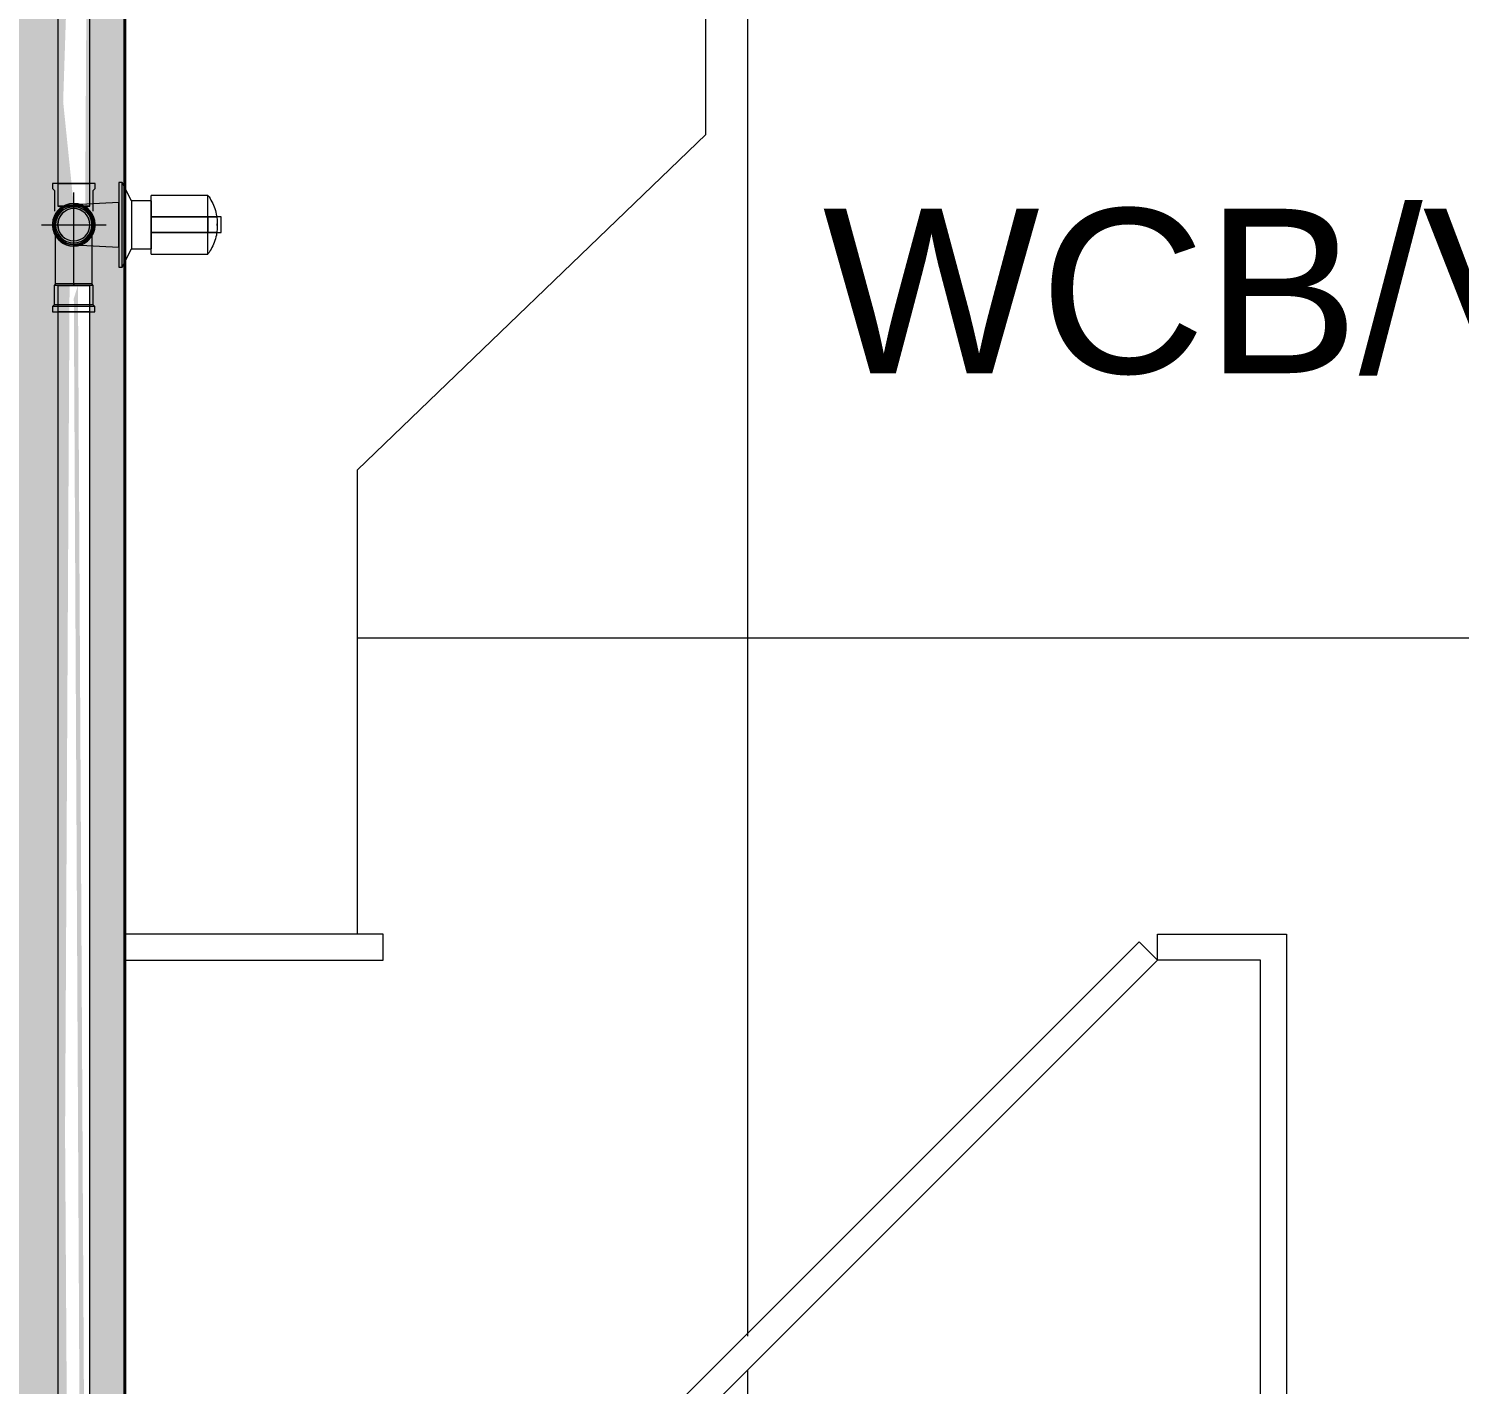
# Model space of a CAD drawing. Header units: metres. Extents: x 149 to 429, y -3 to 162.
# Drawn here: x 367.738 to 368.847, y 81.497 to 82.548 of the extents above; entities that cross this region are included whole.
import ezdxf

# ---------------------------------------------------------------- set-up
doc = ezdxf.new("R2010")
doc.units = ezdxf.units.M
doc.layers.add('1053_ARQ_BASE_MATADOURO_dwg', color=7, linetype='Continuous', lineweight=5, true_color=0x767676)
for name, color, linetype, lineweight in [('A-EQUIPAMENTOS', 7, 'Continuous', 5), ('A-PAREDE', 7, 'Continuous', 30), ('A-TEXTO1', 7, 'Continuous', 5), ('A-WALL', 7, 'Continuous', 9), ('A_lay', 7, 'Continuous', 5), ('P-PIPE', 7, 'Continuous', 5), ('P-PIPE-CNTR', 7, 'Continuous', 5)]:
    doc.layers.add(name, color=color, linetype=linetype, lineweight=lineweight)
doc.styles.add('Arial_5', font='arial.ttf', dxfattribs={"height": 0.1275})

# ---------------------------------------------------------------- blocks, each defined once
blk = doc.blocks.new('AF_Soldavel_Curva 45_90 - Standard-3633212-TÉRREO 1_20 - Dependente 2')
at = {"layer": 'P-PIPE'}
for p, q in [((161.354, 82.3498), (161.3529, 82.3487)), ((161.3529, 82.3487), (161.3529, 82.3337)), ((161.368, 82.3487), (161.3529, 82.3487)), ((161.368, 82.3498), (161.354, 82.3498)), ((161.3555, 82.3487), (161.368, 82.3487)), ((161.3821, 82.3498), (161.368, 82.3498)), ((161.3831, 82.3487), (161.368, 82.3487)), ((161.368, 82.3487), (161.3805, 82.3487)), ((161.3831, 82.3487), (161.3821, 82.3498)), ((161.3831, 82.3337), (161.3831, 82.3487)), ((161.3529, 82.3337), (161.3515, 82.3323)), ((161.3515, 82.3323), (161.3515, 82.3283)), ((161.368, 82.3323), (161.3515, 82.3323)), ((161.368, 82.3337), (161.3529, 82.3337)), ((161.3831, 82.3337), (161.368, 82.3337)), ((161.3845, 82.3323), (161.368, 82.3323)), ((161.3845, 82.3323), (161.3831, 82.3337)), ((161.3845, 82.3283), (161.3845, 82.3323)), ((161.3515, 82.3283), (161.368, 82.3283)), ((161.368, 82.3283), (161.3555, 82.3283)), ((161.368, 82.3283), (161.3845, 82.3283)), ((161.3805, 82.3283), (161.368, 82.3283))]:
    blk.add_line(p, q, dxfattribs=at)
at = {"layer": 'P-PIPE', "flags": 128}
for points in [[(161.354, 82.3957), (161.354, 82.3963), (161.354, 82.3968), (161.3541, 82.3974), (161.3542, 82.3979), (161.3543, 82.3985), (161.3544, 82.399), (161.3545, 82.3996), (161.3547, 82.4001), (161.3549, 82.4006), (161.3551, 82.4012), (161.3553, 82.4017), (161.3556, 82.4022), (161.3558, 82.4027), (161.3561, 82.4032), (161.3564, 82.4036), (161.3568, 82.4041), (161.3571, 82.4045), (161.3575, 82.405), (161.3578, 82.4054), (161.3582, 82.4058), (161.3587, 82.4062), (161.3591, 82.4065), (161.3595, 82.4069), (161.36, 82.4072), (161.3604, 82.4075), (161.3609, 82.4078), (161.3614, 82.4081), (161.3619, 82.4083), (161.3624, 82.4086), (161.3629, 82.4088), (161.3635, 82.409), (161.364, 82.4091), (161.3645, 82.4093), (161.3651, 82.4094), (161.3656, 82.4095), (161.3662, 82.4096), (161.3668, 82.4097), (161.3673, 82.4097), (161.3679, 82.4097), (161.368, 82.4097)], [(161.368, 82.4097), (161.3686, 82.4097), (161.3691, 82.4097), (161.3697, 82.4096), (161.3703, 82.4096), (161.3708, 82.4095), (161.3714, 82.4093), (161.3719, 82.4092), (161.3724, 82.409), (161.373, 82.4088), (161.3735, 82.4086), (161.374, 82.4084), (161.3745, 82.4081), (161.375, 82.4079), (161.3755, 82.4076), (161.376, 82.4073), (161.3764, 82.407), (161.3769, 82.4066), (161.3773, 82.4063), (161.3777, 82.4059), (161.3781, 82.4055), (161.3785, 82.4051), (161.3788, 82.4046), (161.3792, 82.4042), (161.3795, 82.4037), (161.3798, 82.4033), (161.3801, 82.4028), (161.3804, 82.4023), (161.3807, 82.4018), (161.3809, 82.4013), (161.3811, 82.4008), (161.3813, 82.4003), (161.3815, 82.3997), (161.3816, 82.3992), (161.3818, 82.3986), (161.3819, 82.3981), (161.3819, 82.3975), (161.382, 82.397), (161.382, 82.3964), (161.3821, 82.3958), (161.3821, 82.3957)], [(161.354, 82.3498), (161.354, 82.3516), (161.354, 82.3535), (161.354, 82.3553), (161.354, 82.3571), (161.354, 82.3589), (161.354, 82.3607), (161.354, 82.3625), (161.354, 82.3642), (161.354, 82.366), (161.354, 82.3677), (161.354, 82.3694), (161.354, 82.371), (161.354, 82.3726), (161.354, 82.3742), (161.354, 82.3757), (161.354, 82.3772), (161.354, 82.3787), (161.354, 82.3801), (161.354, 82.3814), (161.354, 82.3827), (161.354, 82.384), (161.354, 82.3852), (161.354, 82.3863), (161.354, 82.3874), (161.354, 82.3884), (161.354, 82.3894), (161.354, 82.3903), (161.354, 82.3911), (161.354, 82.3919), (161.354, 82.3926), (161.354, 82.3932), (161.354, 82.3938), (161.354, 82.3943), (161.354, 82.3947), (161.354, 82.395), (161.354, 82.3953), (161.354, 82.3955), (161.354, 82.3956), (161.354, 82.3957)], [(161.3821, 82.3957), (161.3821, 82.3957), (161.3821, 82.3955), (161.3821, 82.3954), (161.3821, 82.3951), (161.3821, 82.3948), (161.3821, 82.3944), (161.3821, 82.3939), (161.3821, 82.3934), (161.3821, 82.3928), (161.3821, 82.3921), (161.3821, 82.3913), (161.3821, 82.3905), (161.3821, 82.3896), (161.3821, 82.3887), (161.3821, 82.3877), (161.3821, 82.3866), (161.3821, 82.3855), (161.3821, 82.3843), (161.3821, 82.3831), (161.3821, 82.3818), (161.3821, 82.3804), (161.3821, 82.379), (161.3821, 82.3776), (161.3821, 82.3761), (161.3821, 82.3746), (161.3821, 82.373), (161.3821, 82.3714), (161.3821, 82.3698), (161.3821, 82.3681), (161.3821, 82.3664), (161.3821, 82.3647), (161.3821, 82.363), (161.3821, 82.3612), (161.3821, 82.3594), (161.3821, 82.3576), (161.3821, 82.3558), (161.3821, 82.354), (161.3821, 82.3521), (161.3821, 82.3503), (161.3821, 82.3498)]]:
    blk.add_lwpolyline(points, dxfattribs=at)
at = {"layer": 'P-PIPE'}
for radius, start, end in [(0.0165, 110, 270), (0.0165, 120, 270), (0.0151, 110, 270), (0.0151, 110, 270), (0.014, 90, 270), (0.0165, 270, 70), (0.0165, 270, 60), (0.0151, 270, 70), (0.0151, 270, 70), (0.014, 270, 90), (0.0125, 90, 270), (0.0125, 90, 270), (0.0125, 270, 90), (0.0125, 270, 90)]:
    blk.add_arc((161.368, 82.3957), radius, start, end, dxfattribs=at)
blk = doc.blocks.new('Registro de Gaveta - Agua Fria - MEP - Tigre - PVC Cromado - 25 mm-135403-TÉRREO 1_20 - Dependente 2')
at = {"layer": 'P-PIPE'}
for p, q in [((154.345, 82.4285), (154.3424, 82.4285)), ((154.3424, 82.4285), (154.3424, 82.3629)), ((154.3424, 82.4285), (154.3424, 82.3629)), ((154.352, 82.4143), (154.345, 82.4285)), ((154.345, 82.3629), (154.345, 82.4285)), ((154.345, 82.3629), (154.345, 82.4285)), ((154.3424, 82.413), (154.3073, 82.4112)), ((154.3424, 82.3957), (154.3424, 82.413)), ((154.3673, 82.4143), (154.352, 82.4143)), ((154.352, 82.4143), (154.352, 82.3771)), ((154.352, 82.4143), (154.352, 82.3771)), ((154.4113, 82.4184), (154.3673, 82.4184)), ((154.3673, 82.3957), (154.3673, 82.4184)), ((154.3673, 82.4143), (154.3673, 82.3957)), ((154.3673, 82.4143), (154.3673, 82.3957)), ((154.4113, 82.3957), (154.4113, 82.4184)), ((154.3673, 82.4018), (154.4113, 82.4018)), ((154.4113, 82.4018), (154.3673, 82.4018)), ((154.3673, 82.4018), (154.4113, 82.4018)), ((154.4113, 82.4018), (154.3673, 82.4018)), ((154.3673, 82.4018), (154.3673, 82.3896)), ((154.3673, 82.4018), (154.3673, 82.3896)), ((154.3673, 82.3896), (154.3673, 82.4018)), ((154.3673, 82.3896), (154.3673, 82.4018)), ((154.4113, 82.4018), (154.4183, 82.4018)), ((154.4215, 82.4018), (154.4113, 82.4018)), ((154.4113, 82.4018), (154.4113, 82.3896)), ((154.4113, 82.3896), (154.4113, 82.4018)), ((154.4113, 82.3896), (154.4113, 82.4018)), ((154.4113, 82.3896), (154.4113, 82.4018)), ((154.4215, 82.3896), (154.4215, 82.4018)), ((154.3424, 82.3784), (154.3424, 82.3957)), ((154.3673, 82.3957), (154.3673, 82.3771)), ((154.3673, 82.3957), (154.3673, 82.3771)), ((154.3673, 82.373), (154.3673, 82.3957)), ((154.3673, 82.3896), (154.4113, 82.3896)), ((154.4113, 82.3896), (154.3673, 82.3896)), ((154.3673, 82.3896), (154.4113, 82.3896)), ((154.4113, 82.3896), (154.3673, 82.3896)), ((154.4113, 82.373), (154.4113, 82.3957)), ((154.4113, 82.3896), (154.4215, 82.3896)), ((154.4183, 82.3896), (154.4113, 82.3896)), ((154.3073, 82.3802), (154.3424, 82.3784)), ((154.345, 82.3629), (154.352, 82.3771)), ((154.352, 82.3771), (154.3673, 82.3771)), ((154.3673, 82.373), (154.4113, 82.373)), ((154.3424, 82.3629), (154.345, 82.3629))]:
    blk.add_line(p, q, dxfattribs=at)
at = {"layer": 'P-PIPE', "flags": 128}
for points in [[(154.4113, 82.4184), (154.4122, 82.4172), (154.413, 82.416), (154.4137, 82.4148), (154.4144, 82.4135), (154.4151, 82.4122), (154.4157, 82.4109), (154.4162, 82.4096), (154.4167, 82.4082), (154.4171, 82.4068), (154.4175, 82.4054), (154.4178, 82.404), (154.4181, 82.4026), (154.4183, 82.4012), (154.4185, 82.3997), (154.4186, 82.3983), (154.4186, 82.3968), (154.4186, 82.3966)], [(154.4186, 82.3948), (154.4186, 82.3933), (154.4185, 82.3919), (154.4183, 82.3904), (154.4181, 82.389), (154.4179, 82.3876), (154.4176, 82.3862), (154.4172, 82.3848), (154.4168, 82.3834), (154.4163, 82.382), (154.4157, 82.3807), (154.4152, 82.3794), (154.4145, 82.3781), (154.4138, 82.3768), (154.4131, 82.3756), (154.4123, 82.3743), (154.4114, 82.3732), (154.4113, 82.373)], [(154.4186, 82.3957), (154.4186, 82.3957), (154.4186, 82.3958), (154.4186, 82.3958), (154.4186, 82.3958), (154.4186, 82.3959), (154.4186, 82.3959), (154.4186, 82.3959), (154.4186, 82.396), (154.4186, 82.396), (154.4186, 82.3961), (154.4186, 82.3961), (154.4186, 82.3961), (154.4186, 82.3962), (154.4186, 82.3962), (154.4186, 82.3962), (154.4186, 82.3962), (154.4186, 82.3963), (154.4186, 82.3963), (154.4186, 82.3963), (154.4186, 82.3964), (154.4186, 82.3964), (154.4186, 82.3964)], [(154.4186, 82.3964), (154.4186, 82.3964), (154.4186, 82.3964), (154.4186, 82.3963), (154.4186, 82.3963), (154.4186, 82.3963), (154.4186, 82.3963), (154.4186, 82.3962), (154.4186, 82.3962), (154.4186, 82.3962), (154.4186, 82.3961), (154.4186, 82.3961), (154.4186, 82.3961), (154.4186, 82.396), (154.4186, 82.396), (154.4186, 82.396), (154.4186, 82.3959), (154.4186, 82.3959), (154.4186, 82.3959), (154.4186, 82.3958), (154.4186, 82.3958), (154.4186, 82.3957), (154.4186, 82.3957)], [(154.4186, 82.3957), (154.4186, 82.3957), (154.4186, 82.3956), (154.4186, 82.3956), (154.4186, 82.3956), (154.4186, 82.3955), (154.4186, 82.3955), (154.4186, 82.3954), (154.4186, 82.3954), (154.4186, 82.3954), (154.4186, 82.3953), (154.4186, 82.3953), (154.4186, 82.3953), (154.4186, 82.3952), (154.4186, 82.3952), (154.4186, 82.3952), (154.4186, 82.3951), (154.4186, 82.3951), (154.4186, 82.3951), (154.4186, 82.3951), (154.4186, 82.395), (154.4186, 82.395), (154.4186, 82.395)], [(154.4186, 82.395), (154.4186, 82.395), (154.4186, 82.395), (154.4186, 82.3951), (154.4186, 82.3951), (154.4186, 82.3951), (154.4186, 82.3951), (154.4186, 82.3952), (154.4186, 82.3952), (154.4186, 82.3952), (154.4186, 82.3953), (154.4186, 82.3953), (154.4186, 82.3953), (154.4186, 82.3954), (154.4186, 82.3954), (154.4186, 82.3954), (154.4186, 82.3955), (154.4186, 82.3955), (154.4186, 82.3955), (154.4186, 82.3956), (154.4186, 82.3956), (154.4186, 82.3956), (154.4186, 82.3957)]]:
    blk.add_lwpolyline(points, dxfattribs=at)
at = {"layer": 'P-PIPE'}
for radius, start, end in [(0.0155, 0, 180), (0.0155, 0, 180), (0.0125, 90, 270), (0.0125, 90, 270), (0.0125, 90, 270), (0.0125, 90, 270), (0.0125, 270, 90), (0.0125, 270, 90), (0.0125, 270, 90), (0.0125, 270, 90), (0.0155, 180, 0), (0.0155, 180, 0)]:
    blk.add_arc((154.3073, 82.3957), radius, start, end, dxfattribs=at)
for points, knots in [([(154.3228, 82.3957), (154.3228, 82.3964), (154.3227, 82.3975), (154.3225, 82.3989), (154.3222, 82.3999), (154.3219, 82.4009), (154.3216, 82.4018), (154.3211, 82.4027), (154.3207, 82.4036), (154.3202, 82.4044), (154.3196, 82.4052), (154.319, 82.4059), (154.3184, 82.4065), (154.3178, 82.4071), (154.3172, 82.4077), (154.3165, 82.4082), (154.3157, 82.4088), (154.3148, 82.4093), (154.3139, 82.4098), (154.3132, 82.41), (154.3129, 82.4102), (154.3123, 82.4104), (154.3114, 82.4106), (154.3106, 82.4108), (154.3101, 82.4109), (154.3097, 82.411), (154.3091, 82.4111), (154.3083, 82.4112), (154.3076, 82.4112), (154.3073, 82.4112)], [0, 0, 0, 0, 0.071429, 0.107143, 0.142857, 0.178571, 0.214286, 0.25, 0.285714, 0.321429, 0.357143, 0.392857, 0.428571, 0.464286, 0.5, 0.535714, 0.571429, 0.625, 0.678571, 0.705357, 0.71875, 0.732143, 0.785714, 0.839286, 0.852679, 0.866071, 0.892857, 0.946429, 1, 1, 1, 1]), ([(154.3073, 82.4112), (154.3077, 82.4112), (154.3084, 82.4112), (154.3093, 82.4111), (154.31, 82.411), (154.3107, 82.4108), (154.3114, 82.4106), (154.3121, 82.4104), (154.3126, 82.4103), (154.3129, 82.4101), (154.3133, 82.41), (154.3138, 82.4098), (154.3144, 82.4095), (154.3151, 82.4091), (154.3158, 82.4087), (154.3165, 82.4082), (154.3172, 82.4077), (154.3178, 82.4071), (154.3184, 82.4065), (154.319, 82.4059), (154.3196, 82.4052), (154.3202, 82.4044), (154.3207, 82.4036), (154.3211, 82.4027), (154.3216, 82.4018), (154.3219, 82.4009), (154.3222, 82.3999), (154.3225, 82.3989), (154.3227, 82.3975), (154.3228, 82.3964), (154.3228, 82.3957)], [0, 0, 0, 0, 0.071429, 0.107143, 0.142857, 0.178571, 0.214286, 0.25, 0.267857, 0.285714, 0.303571, 0.321429, 0.357143, 0.392857, 0.428571, 0.464286, 0.5, 0.535714, 0.571429, 0.607143, 0.642857, 0.678571, 0.714286, 0.75, 0.785714, 0.821429, 0.857143, 0.892857, 0.928571, 1, 1, 1, 1]), ([(154.3228, 82.3957), (154.3228, 82.3951), (154.3227, 82.3938), (154.3225, 82.3923), (154.3221, 82.3911), (154.3218, 82.3903), (154.3215, 82.3894), (154.3211, 82.3886), (154.3207, 82.3879), (154.3203, 82.3872), (154.3198, 82.3865), (154.3193, 82.3859), (154.3188, 82.3853), (154.3183, 82.3847), (154.3177, 82.3842), (154.3171, 82.3837), (154.3166, 82.3832), (154.3158, 82.3827), (154.3147, 82.3821), (154.3137, 82.3816), (154.3129, 82.3813), (154.3125, 82.3811), (154.3122, 82.381), (154.3119, 82.3809), (154.3114, 82.3808), (154.3109, 82.3806), (154.3102, 82.3805), (154.3096, 82.3804), (154.309, 82.3803), (154.3082, 82.3802), (154.3077, 82.3802), (154.3073, 82.3802)], [0, 0, 0, 0, 0.0625, 0.125, 0.15625, 0.1875, 0.21875, 0.25, 0.28125, 0.3125, 0.34375, 0.375, 0.40625, 0.4375, 0.46875, 0.5, 0.53125, 0.5625, 0.625, 0.6875, 0.71875, 0.734375, 0.75, 0.765625, 0.78125, 0.8125, 0.84375, 0.875, 0.90625, 0.9375, 1, 1, 1, 1]), ([(154.3073, 82.3802), (154.3077, 82.3802), (154.3082, 82.3802), (154.309, 82.3803), (154.3096, 82.3804), (154.3102, 82.3805), (154.3109, 82.3806), (154.3114, 82.3808), (154.3119, 82.3809), (154.3122, 82.381), (154.3125, 82.3811), (154.3129, 82.3813), (154.3137, 82.3816), (154.3147, 82.3821), (154.3158, 82.3827), (154.3166, 82.3832), (154.3171, 82.3837), (154.3177, 82.3842), (154.3183, 82.3847), (154.3188, 82.3853), (154.3193, 82.3859), (154.3198, 82.3865), (154.3203, 82.3872), (154.3207, 82.3879), (154.3211, 82.3886), (154.3215, 82.3894), (154.3218, 82.3903), (154.3221, 82.3911), (154.3225, 82.3923), (154.3227, 82.3938), (154.3228, 82.3951), (154.3228, 82.3957)], [0, 0, 0, 0, 0.0625, 0.09375, 0.125, 0.15625, 0.1875, 0.21875, 0.234375, 0.25, 0.265625, 0.28125, 0.3125, 0.375, 0.4375, 0.46875, 0.5, 0.53125, 0.5625, 0.59375, 0.625, 0.65625, 0.6875, 0.71875, 0.75, 0.78125, 0.8125, 0.84375, 0.875, 0.9375, 1, 1, 1, 1])]:
    blk.add_open_spline(points, degree=3, knots=knots, dxfattribs=at)
blk = doc.blocks.new('1053_ARQ_BASE_MATADOURO_dwg_arq geral tgov-4039641-TÉRREO 1_20 - Dependente 2')
at = {"layer": 'A_lay', "true_color": 0xaaaaaa}
h = blk.add_hatch(dxfattribs=at)
h.set_pattern_fill('FP_9', color=253, style=0, pattern_type=2)
h.set_pattern_definition([(90, (-0.43, 0), (-0.6125, 4e-17), []), (180, (-0.43, 0), (-8e-17, -0.6125), [])])
h.paths.add_polyline_path([(33.3982, -2.4478), (33.3901, -2.3368), (33.3982, -2.2884), (33.4064, -2.2964), (33.4064, -2.3972)])
h.paths.add_polyline_path([(31.8301, -2.5903), (32.0782, -2.5851), (32.0782, -1.3603), (31.9982, -1.3603), (31.574, -1.7846), (31.5598, -1.7705), (31.9982, -1.3403), (32.0982, -1.3462), (32.0982, -2.5903), (32.9782, -2.5801), (32.9782, -1.3603), (32.6982, -1.3603), (32.274, -1.7846), (32.2598, -1.7705), (32.6982, -1.3403), (33.0124, -1.3462), (33.4289, -1.7782), (33.4225, -1.7846), (32.9982, -1.3603), (32.9982, -2.5903), (33.3904, -2.5851), (33.3982, -2.4478), (33.4064, -2.5903), (33.7982, -2.5851), (33.7982, -1.3603), (33.5982, -1.3603), (33.5982, -1.3403), (33.7982, -1.3383), (33.7982, -0.5403), (32.4999, -0.5403), (32.4999, -0.5203), (33.7982, -0.5203), (33.7982, 0.7097), (31.6482, 0.7097), (31.6482, -0.7203), (31.3782, -0.9803), (31.3782, -1.3403), (31.3982, -1.3462), (31.3982, -1.3603), (31.1982, -1.3603), (31.1982, -2.5903), (31.8279, -2.5903)])
h.paths.add_polyline_path([(32.3834, -2.5848), (32.6955, -2.5725), (32.6797, -2.5664), (32.459, -2.5097), (32.3855, -2.5828)])
h.paths.add_polyline_path([(32.9782, -2.5903), (32.3496, -2.5855), (32.34, -2.5746), (32.3517, -2.0544), (32.3629, -2.0508), (32.4125, -1.9795), (32.494, -1.9365), (32.5861, -1.9365), (32.6682, -1.9803), (32.7196, -2.0555), (32.74, -2.1195), (32.74, -2.5788), (32.8693, -2.5851)])
h.paths.add_polyline_path([(31.483, -2.5848), (31.7951, -2.5725), (31.7793, -2.5664), (31.5586, -2.5097), (31.4851, -2.5828)])
h.paths.add_polyline_path([(31.1982, -2.5903), (31.4396, -2.5673), (31.4498, -2.098), (31.4814, -2.0143), (31.5598, -1.9427), (31.6353, -1.9249), (31.6857, -1.9365), (31.7678, -1.9803), (31.8192, -2.0555), (31.8396, -2.1195), (31.8396, -2.5788), (31.7262, -2.5848), (31.4068, -2.5863)])
h.paths.add_polyline_path([(33.3376, -2.2223), (33.3546, -2.1956), (33.3961, -2.1786), (33.3824, -2.187), (33.3405, -2.2202)])
at = {"layer": 'A-EQUIPAMENTOS', "color": 253, "true_color": 0xaaaaaa, "flags": 128}
for points in [[(31.3782, -1.3403), (31.3782, -0.9803), (31.6482, -0.7203), (31.6482, 0.7097)], [(31.1982, -1.3603), (31.3982, -1.3603), (31.3982, -1.3403), (31.1982, -1.3403)], [(32.0782, -2.5903), (32.0782, -1.3603), (31.9982, -1.3603), (31.9841, -1.3462), (31.5598, -1.7705), (31.574, -1.7846), (31.9982, -1.3603), (31.9982, -1.3403), (32.0982, -1.3403), (32.0982, -2.5903)]]:
    blk.add_lwpolyline(points, dxfattribs=at)
at = {"layer": 'A-PAREDE', "color": 253, "true_color": 0xaaaaaa}
blk.add_line((31.1982, 0.5597), (31.1982, -2.4403), dxfattribs=at)
at = {"layer": 'A-TEXTO1', "insert": (31.7388, -0.7779), "char_height": 0.1275, "width": 1.901228, "attachment_point": 1, "line_spacing_factor": 0.941778, "style": 'Arial_5'}
blk.add_mtext('WCB/VEST. MASC.', dxfattribs=at)
blk = doc.blocks.new('1053_ARQ_BASE_MATADOURO_dwg-3625622-TÉRREO 1_20 - Dependente 2')
blk.add_blockref('1053_ARQ_BASE_MATADOURO_dwg_arq geral tgov-4039641-TÉRREO 1_20 - Dependente 2', (130.2098, 83.186))

msp = doc.modelspace()

# ---------------------------------------------------------------- hatches: boundary and pattern name
at = {"layer": 'A-WALL', "true_color": 0xffd4aa, "transparency": 33554483}
h = msp.add_hatch(color=41, dxfattribs=at)
h.paths.add_polyline_path([(367.812, 80.5957), (367.812, 83.8957), (367.6635, 83.8957), (367.6635, 80.5957)])
h.paths.add_polyline_path([(367.7151, 80.6092), (367.6906, 80.6196), (367.6998, 82.3487), (367.7156, 82.3487), (367.7156, 80.6092)])
h.paths.add_polyline_path([(367.7851, 80.6092), (367.7606, 80.6092), (367.7698, 82.3487), (367.7856, 82.3487), (367.7856, 80.6092)])
h.paths.add_polyline_path([(367.7794, 82.4102), (367.7622, 82.4102), (367.7731, 82.7441), (367.7839, 82.7441), (367.7819, 82.4102)])
h.paths.add_polyline_path([(367.6922, 82.4102), (367.7031, 82.7441), (367.7139, 82.7441), (367.7031, 82.4102), (367.6942, 82.4102)])
h.paths.add_polyline_path([(367.7731, 82.7759), (367.761, 82.7759), (367.7698, 83.3935), (367.7851, 83.3935), (367.7763, 82.7759), (367.7734, 82.7759)])
h.paths.add_polyline_path([(367.7151, 82.7759), (367.691, 82.7759), (367.6998, 83.3935), (367.7151, 83.3935), (367.7151, 82.8299)])
at = {"layer": 'P-PIPE', "true_color": 0x69503c}
for points in [[(367.7622, 82.4102), (367.7731, 82.4102), (367.7622, 82.5168)], [(367.7668, 80.6092), (367.7731, 80.6092), (367.7622, 82.3487), (367.7606, 82.3461), (367.7642, 80.6092)], [(367.7839, 80.6092), (367.7856, 80.6196), (367.7763, 82.3487), (367.7731, 82.3385), (367.7819, 80.6092)]]:
    msp.add_hatch(color=27, dxfattribs=at).paths.add_polyline_path(points)

# ---------------------------------------------------------------- linework, layer by layer
at = {"layer": 'A-WALL', "color": 253, "true_color": 0xbbb2aa}
msp.add_line((367.812, 80.5942), (367.812, 83.8957), dxfattribs=at)
at = {"layer": 'P-PIPE'}
for p, q in [((367.7606, 82.7441), (367.7606, 82.4102)), ((367.7856, 82.4102), (367.7856, 82.7441)), ((367.7566, 82.4277), (367.7566, 82.4237)), ((367.7731, 82.4277), (367.7566, 82.4277)), ((367.7566, 82.4237), (367.758, 82.4223)), ((367.758, 82.4223), (367.758, 82.4062)), ((367.7606, 82.4277), (367.7731, 82.4277)), ((367.7896, 82.4277), (367.7731, 82.4277)), ((367.7731, 82.4277), (367.7856, 82.4277)), ((367.7882, 82.4223), (367.7896, 82.4237)), ((367.7882, 82.4062), (367.7882, 82.4223)), ((367.7896, 82.4237), (367.7896, 82.4277)), ((367.7731, 82.4102), (367.7606, 82.4102)), ((367.7606, 82.4102), (367.7856, 82.4102)), ((367.7856, 82.4102), (367.7731, 82.4102)), ((367.7606, 82.3487), (367.7606, 80.6092)), ((367.7856, 82.3487), (367.7606, 82.3487)), ((367.7856, 80.6092), (367.7856, 82.3487))]:
    msp.add_line(p, q, dxfattribs=at)
for radius, start, end in [(0.0165, 90, 270), (0.0165, 120, 270), (0.0165, 270, 90), (0.0165, 270, 60), (0.0125, 90, 180), (0.0125, 90, 180), (0.0125, 90, 180), (0.0125, 90, 180), (0.0125, 90, 270), (0.0125, 90, 270), (0.0125, 90, 270), (0.0125, 90, 270), (0.0125, 90, 180), (0.0125, 90, 180), (0.0125, 0, 90), (0.0125, 0, 90), (0.0125, 0, 90), (0.0125, 0, 90), (0.0125, 270, 90), (0.0125, 270, 90), (0.0125, 270, 90), (0.0125, 270, 90), (0.0125, 0, 90), (0.0125, 0, 90), (0.0125, 180, 270), (0.0125, 180, 270), (0.0125, 180, 270), (0.0125, 180, 270), (0.0125, 180, 270), (0.0125, 180, 270), (0.0125, 270, 0), (0.0125, 270, 0), (0.0125, 270, 0), (0.0125, 270, 0), (0.0125, 270, 0), (0.0125, 270, 0)]:
    msp.add_arc((367.7731, 82.3957), radius, start, end, dxfattribs=at)
at = {"layer": 'P-PIPE-CNTR'}
for p, q in [((367.7731, 82.3707), (367.7731, 82.4207)), ((367.7731, 82.3707), (367.7731, 82.4207)), ((367.7731, 82.3707), (367.7731, 82.4102)), ((367.7481, 82.3957), (367.7981, 82.3957)), ((367.7481, 82.3957), (367.7981, 82.3957)), ((367.7481, 82.3957), (367.7981, 82.3957)), ((367.7731, 82.3498), (367.7731, 82.3957)), ((367.7731, 82.3498), (367.7731, 82.3487)), ((367.7731, 82.3487), (367.7731, 82.3498))]:
    msp.add_line(p, q, dxfattribs=at)

# ---------------------------------------------------------------- block references
at = {"layer": '1053_ARQ_BASE_MATADOURO_dwg', "color": 253, "true_color": 0xaaaaaa}
msp.add_blockref('1053_ARQ_BASE_MATADOURO_dwg-3625622-TÉRREO 1_20 - Dependente 2', (206.405, 0), dxfattribs=at)
at = {"layer": 'P-PIPE'}
for name, p in [('Registro de Gaveta - Agua Fria - MEP - Tigre - PVC Cromado - 25 mm-135403-TÉRREO 1_20 - Dependente 2', (213.4657, 0)), ('AF_Soldavel_Curva 45_90 - Standard-3633212-TÉRREO 1_20 - Dependente 2', (206.405, 0))]:
    msp.add_blockref(name, p, dxfattribs=at)

doc.saveas('drawing.dxf')
